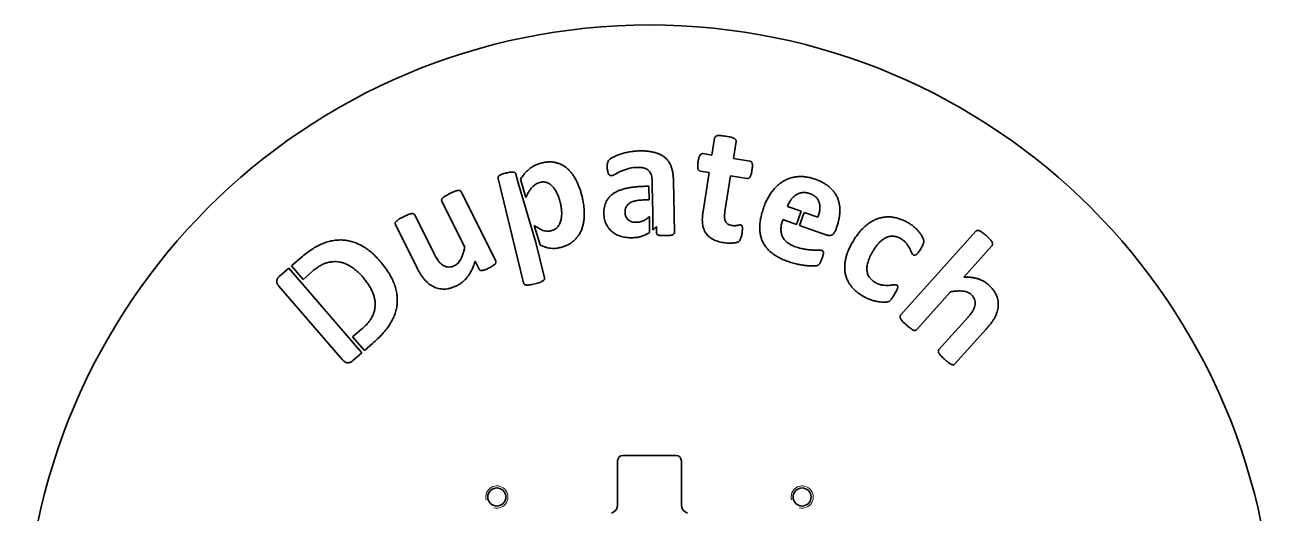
# Model space of a CAD drawing. Header units: millimetres. Extents: x -553 to -103, y -105 to 345.
# Drawn here: x -553 to -103, y 169.2 to 345 of the extents above; entities that cross this region are included whole.
import ezdxf

# ---------------------------------------------------------------- set-up
doc = ezdxf.new("R2010")
doc.units = ezdxf.units.MM

msp = doc.modelspace()

# ---------------------------------------------------------------- linework, layer by layer
at = {"color": 7, "linetype": 'Continuous', "lineweight": 35}
for p, q in [((-305.47, 298.12), (-304.51, 304.23)), ((-296.8, 303.01), (-297.76, 296.9)), ((-308.73, 298.65), (-305.47, 298.12)), ((-297.76, 296.9), (-291.8, 295.96)), ((-373.42, 252.1), (-382.51, 289.68)), ((-376.09, 291.23), (-375.32, 288.07)), ((-375.32, 288.07), (-368.88, 266.61)), ((-372.51, 282.88), (-374.47, 289.42)), ((-326.97, 286.92), (-327, 288.6)), ((-319.35, 288.94), (-319, 270.32)), ((-306.47, 291.85), (-309.76, 292.38)), ((-308.69, 277.81), (-306.47, 291.85)), ((-298.75, 290.63), (-300.79, 277.75)), ((-292.76, 289.68), (-298.75, 290.63)), ((-395.83, 284.93), (-383.38, 260.08)), ((-329.68, 286.88), (-328.17, 286.9)), ((-328.17, 286.9), (-328.08, 282)), ((-326.88, 282.02), (-326.97, 286.92)), ((-394.51, 264.92), (-402.79, 281.45)), ((-328.08, 282), (-329.86, 281.97)), ((-326.79, 277.31), (-326.88, 282.02)), ((-278.3, 279.61), (-273.37, 277.9)), ((-412.54, 276.57), (-405.51, 262.52)), ((-327.99, 276.03), (-327.99, 270.23)), ((-326.79, 271.14), (-326.79, 277.31)), ((-275.02, 273.15), (-279.95, 274.87)), ((-273.37, 277.9), (-275.02, 273.15)), ((-273.88, 272.76), (-272.23, 277.5)), ((-272.23, 277.5), (-267.29, 275.78)), ((-411.91, 257.86), (-419.53, 273.07)), ((-367.38, 265.79), (-369.47, 272.75)), ((-325.45, 270.2), (-325.49, 272.4)), ((-264.04, 269.33), (-273.88, 272.76)), ((-260.46, 272.35), (-260.87, 271.19)), ((-237.51, 240.44), (-210.39, 270.66)), ((-368.88, 266.61), (-365.82, 253.94)), ((-457, 258.2), (-453.52, 261.21)), ((-204.6, 265.47), (-214.77, 254.14)), ((-461.34, 254.45), (-457.91, 257.42)), ((-457.91, 257.42), (-431.59, 226.94)), ((-452.81, 253.35), (-457, 258.2)), ((-389.37, 257.08), (-390.8, 259.95)), ((-449.68, 256.05), (-452.81, 253.35)), ((-438.56, 224.35), (-461.49, 250.91)), ((-219.49, 248.88), (-231.72, 235.25)), ((-223.7, 228.05), (-213.19, 239.75)), ((-434.92, 232.62), (-431.69, 235.41)), ((-206.65, 235.45), (-217.94, 222.88)), ((-430.69, 227.72), (-434.92, 232.62)), ((-427.75, 230.26), (-430.69, 227.72)), ((-431.59, 226.94), (-435.03, 223.97)), ((-318.48, 189.98), (-337.48, 189.98)), ((-339.48, 187.98), (-339.48, 172.1)), ((-316.48, 172.1), (-316.48, 187.98))]:
    msp.add_line(p, q, dxfattribs=at)
for centre, radius in [((-327.98, 119.98), 225), ((-382.98, 174.98), 3.25), ((-272.98, 174.98), 3.25)]:
    msp.add_circle(centre, radius, dxfattribs=at)
for centre, radius, start, end in [((-337.48, 187.98), 2, 90, 180), ((-318.48, 187.98), 2, 0, 90), ((-342.48, 172.1), 3, 285.5466, 0), ((-313.48, 172.1), 3, 180, 254.4534)]:
    msp.add_arc(centre, radius, start, end, dxfattribs=at)
at = {"color": 7, "linetype": 'Continuous', "lineweight": 0}
for centre in [(-382.98, 174.98), (-272.98, 174.98)]:
    msp.add_arc(centre, 4, 255, 195, dxfattribs=at)
at = {"color": 7, "linetype": 'Continuous', "lineweight": 35}
for points, knots in [([(-304.51, 304.23), (-304.48, 304.33), (-304.44, 304.53), (-304.25, 304.79), (-303.96, 304.99), (-303.53, 305.1), (-302.98, 305.16), (-302.27, 305.14), (-301.42, 305.06), (-300.79, 304.97), (-300.45, 304.92)], [0, 0, 0, 0, 0.068643, 0.133388, 0.208365, 0.302302, 0.425982, 0.579553, 0.770668, 1, 1, 1, 1]), ([(-300.45, 304.92), (-300.11, 304.87), (-299.48, 304.76), (-298.63, 304.57), (-297.96, 304.38), (-297.47, 304.14), (-297.11, 303.9), (-296.88, 303.62), (-296.76, 303.32), (-296.79, 303.11), (-296.8, 303.01)], [0, 0, 0, 0, 0.234264, 0.424915, 0.578605, 0.696389, 0.789893, 0.865453, 0.932603, 1, 1, 1, 1]), ([(-343.21, 293.82), (-343.21, 294.1), (-343.21, 294.61), (-343.12, 295.31), (-342.88, 295.88), (-342.58, 296.3), (-342.25, 296.62), (-341.91, 296.86), (-341.49, 297.12), (-340.81, 297.5), (-339.8, 297.96), (-338.45, 298.47), (-336.94, 298.92), (-335.31, 299.28), (-333.57, 299.55), (-332.38, 299.6), (-331.77, 299.63)], [0, 0, 0, 0, 0.061246, 0.108035, 0.148912, 0.191382, 0.215792, 0.245621, 0.280136, 0.320364, 0.412425, 0.514866, 0.626957, 0.746401, 0.871471, 1, 1, 1, 1]), ([(-331.77, 299.63), (-331.25, 299.63), (-330.24, 299.64), (-328.78, 299.53), (-327.45, 299.36), (-326.22, 299.11), (-325.1, 298.77), (-324.08, 298.35), (-323.17, 297.83), (-322.35, 297.22), (-321.63, 296.52), (-321.02, 295.72), (-320.5, 294.83), (-320.11, 293.83), (-319.78, 292.75), (-319.56, 291.57), (-319.39, 290.29), (-319.37, 289.4), (-319.35, 288.94)], [0, 0, 0, 0, 0.0827541, 0.1594007, 0.2301709, 0.2954715, 0.3567039, 0.4144037, 0.4694468, 0.5226795, 0.5746973, 0.6271589, 0.6813616, 0.7373497, 0.796449, 0.859563, 0.927331, 1, 1, 1, 1]), ([(-310.45, 295.7), (-310.41, 295.98), (-310.33, 296.48), (-310.16, 297.16), (-309.99, 297.7), (-309.78, 298.11), (-309.56, 298.4), (-309.3, 298.58), (-309.02, 298.68), (-308.83, 298.66), (-308.73, 298.65)], [0, 0, 0, 0, 0.220774, 0.404339, 0.556437, 0.674362, 0.76816, 0.845366, 0.921835, 1, 1, 1, 1]), ([(-374.47, 289.42), (-374.46, 289.44), (-374.16, 289.89), (-373.56, 290.74), (-372.63, 291.87), (-371.63, 292.86), (-370.56, 293.7), (-369.4, 294.38), (-368.14, 294.94), (-367.25, 295.18), (-366.79, 295.3)], [0.1381766, 0.1381766, 0.1381766, 0.1381766, 0.1450605, 0.2799624, 0.4067067, 0.5273183, 0.6448272, 0.7595128, 0.8769379, 1, 1, 1, 1]), ([(-366.79, 295.3), (-366.31, 295.4), (-365.39, 295.6), (-364.01, 295.7), (-362.71, 295.64), (-361.48, 295.38), (-360.33, 294.98), (-359.24, 294.47), (-358.24, 293.8), (-357.29, 293.01), (-356.42, 292.11), (-355.62, 291.09), (-354.89, 289.97), (-354.24, 288.75), (-353.64, 287.46), (-353.12, 286.08), (-352.64, 284.66), (-352.4, 283.68), (-352.27, 283.18)], [0, 0, 0, 0, 0.068673, 0.132434, 0.193109, 0.250995, 0.307788, 0.363516, 0.41964, 0.476684, 0.535324, 0.595578, 0.657663, 0.72264, 0.789345, 0.857884, 0.927989, 1, 1, 1, 1]), ([(-341.75, 290.71), (-341.86, 290.72), (-342.08, 290.73), (-342.39, 290.9), (-342.64, 291.18), (-342.84, 291.54), (-342.99, 292), (-343.11, 292.54), (-343.19, 293.15), (-343.21, 293.59), (-343.21, 293.82)], [0, 0, 0, 0, 0.086409, 0.17497, 0.27181, 0.379125, 0.503578, 0.651235, 0.818878, 1, 1, 1, 1]), ([(-332.35, 293.68), (-332.67, 293.67), (-333.28, 293.64), (-334.18, 293.56), (-335.02, 293.4), (-336.05, 293.13), (-337.22, 292.74), (-338.48, 292.21), (-339.54, 291.68), (-340.41, 291.21), (-341.11, 290.81), (-341.56, 290.74), (-341.75, 290.71)], [0, 0, 0, 0, 0.095104, 0.185037, 0.271321, 0.353189, 0.504844, 0.642899, 0.762099, 0.86279, 0.941577, 1, 1, 1, 1]), ([(-327, 288.6), (-327.02, 289), (-327.06, 289.77), (-327.27, 290.85), (-327.64, 291.77), (-328.18, 292.53), (-328.94, 293.1), (-329.7, 293.4), (-330.4, 293.55), (-331, 293.65), (-331.66, 293.67), (-332.11, 293.68), (-332.35, 293.68)], [0, 0, 0, 0, 0.14271, 0.26841, 0.380677, 0.485541, 0.590835, 0.706478, 0.770077, 0.840445, 0.916534, 1, 1, 1, 1]), ([(-309.76, 292.38), (-309.85, 292.4), (-310.03, 292.45), (-310.25, 292.65), (-310.43, 292.91), (-310.55, 293.27), (-310.61, 293.72), (-310.61, 294.28), (-310.56, 294.96), (-310.49, 295.44), (-310.45, 295.7)], [0, 0, 0, 0, 0.0761276, 0.1501635, 0.2341385, 0.3314638, 0.4518449, 0.6032482, 0.784836, 1, 1, 1, 1]), ([(-291.06, 292.63), (-291.11, 292.36), (-291.19, 291.88), (-291.35, 291.22), (-291.52, 290.69), (-291.73, 290.28), (-291.95, 289.98), (-292.19, 289.78), (-292.47, 289.66), (-292.67, 289.68), (-292.76, 289.68)], [0, 0, 0, 0, 0.2142, 0.395002, 0.546939, 0.666557, 0.763648, 0.846417, 0.923228, 1, 1, 1, 1]), ([(-291.8, 295.96), (-291.7, 295.94), (-291.51, 295.89), (-291.27, 295.72), (-291.07, 295.48), (-290.96, 295.12), (-290.9, 294.67), (-290.9, 294.1), (-290.95, 293.4), (-291.02, 292.9), (-291.06, 292.63)], [0, 0, 0, 0, 0.079529, 0.153343, 0.231511, 0.324962, 0.443396, 0.594792, 0.778315, 1, 1, 1, 1]), ([(-382.51, 289.68), (-382.52, 289.77), (-382.55, 289.96), (-382.51, 290.26), (-382.32, 290.52), (-382.03, 290.77), (-381.62, 291.01), (-381.07, 291.24), (-380.38, 291.46), (-379.85, 291.6), (-379.57, 291.67)], [0, 0, 0, 0, 0.0756527, 0.1449207, 0.2232716, 0.318274, 0.4385727, 0.5872367, 0.7733229, 1, 1, 1, 1]), ([(-379.57, 291.67), (-379.29, 291.73), (-378.78, 291.85), (-378.07, 291.97), (-377.49, 292.01), (-377.01, 291.99), (-376.63, 291.91), (-376.36, 291.73), (-376.16, 291.51), (-376.11, 291.32), (-376.09, 291.23)], [0, 0, 0, 0, 0.221489, 0.404396, 0.556834, 0.678282, 0.773992, 0.853122, 0.924041, 1, 1, 1, 1]), ([(-367.45, 288.28), (-367.7, 288.21), (-368.2, 288.06), (-368.92, 287.7), (-369.6, 287.21), (-370.26, 286.58), (-370.9, 285.79), (-371.52, 284.84), (-372.06, 283.86), (-372.38, 283.18), (-372.51, 282.88)], [0, 0, 0, 0, 0.0949046, 0.1917805, 0.2928994, 0.4038154, 0.5264596, 0.6647666, 0.820812, 0.9405161, 0.9405161, 0.9405161, 0.9405161]), ([(-360.04, 280.72), (-360.19, 281.28), (-360.48, 282.38), (-361.06, 283.94), (-361.75, 285.36), (-362.46, 286.39), (-363.11, 287.07), (-363.62, 287.52), (-364.17, 287.87), (-364.75, 288.17), (-365.38, 288.36), (-366.04, 288.46), (-366.74, 288.42), (-367.21, 288.33), (-367.45, 288.28)], [0, 0, 0, 0, 0.146728, 0.287267, 0.420736, 0.544192, 0.602865, 0.658947, 0.71442, 0.768848, 0.823277, 0.878858, 0.937043, 1, 1, 1, 1]), ([(-286.9, 279.06), (-286.69, 279.63), (-286.29, 280.73), (-285.55, 282.28), (-284.74, 283.72), (-283.84, 285.02), (-282.86, 286.2), (-281.83, 287.24), (-280.71, 288.12), (-279.54, 288.87), (-278.3, 289.47), (-277.01, 289.94), (-275.66, 290.24), (-274.27, 290.39), (-272.83, 290.41), (-271.35, 290.24), (-269.84, 289.94), (-268.85, 289.62), (-268.34, 289.45)], [0, 0, 0, 0, 0.0748007, 0.1461836, 0.2142298, 0.2800982, 0.3432521, 0.4039919, 0.4629591, 0.5204659, 0.5773241, 0.6340783, 0.6908506, 0.7488621, 0.8084195, 0.8698465, 0.9333376, 1, 1, 1, 1]), ([(-268.34, 289.45), (-267.82, 289.26), (-266.8, 288.88), (-265.4, 288.19), (-264.15, 287.42), (-263.07, 286.56), (-262.14, 285.64), (-261.33, 284.66), (-260.68, 283.62), (-260.16, 282.53), (-259.77, 281.38), (-259.52, 280.19), (-259.37, 278.96), (-259.38, 277.68), (-259.49, 276.38), (-259.7, 275.05), (-260.03, 273.7), (-260.32, 272.81), (-260.46, 272.35)], [0, 0, 0, 0, 0.078186, 0.150856, 0.219026, 0.283105, 0.344042, 0.402232, 0.459449, 0.515449, 0.571579, 0.628175, 0.685559, 0.745154, 0.806252, 0.868773, 0.933143, 1, 1, 1, 1]), ([(-402.79, 281.45), (-402.82, 281.54), (-402.9, 281.72), (-402.9, 282.03), (-402.76, 282.35), (-402.48, 282.69), (-402.06, 283.04), (-401.48, 283.43), (-400.74, 283.86), (-400.18, 284.15), (-399.86, 284.31)], [0, 0, 0, 0, 0.065316, 0.129345, 0.202603, 0.296803, 0.419798, 0.572767, 0.764411, 1, 1, 1, 1]), ([(-399.86, 284.31), (-399.55, 284.46), (-398.97, 284.73), (-398.18, 285.08), (-397.53, 285.3), (-397.01, 285.42), (-396.58, 285.44), (-396.25, 285.36), (-395.99, 285.18), (-395.88, 285.02), (-395.83, 284.93)], [0, 0, 0, 0, 0.238401, 0.429821, 0.582613, 0.701375, 0.794714, 0.867647, 0.933222, 1, 1, 1, 1]), ([(-344.41, 277.16), (-344.41, 277.55), (-344.4, 278.31), (-344.24, 279.41), (-343.97, 280.44), (-343.57, 281.39), (-343.05, 282.26), (-342.41, 283.05), (-341.66, 283.78), (-340.78, 284.41), (-339.79, 284.98), (-338.68, 285.46), (-337.46, 285.87), (-336.13, 286.21), (-334.67, 286.48), (-333.11, 286.68), (-331.43, 286.82), (-330.27, 286.86), (-329.68, 286.88)], [0, 0, 0, 0, 0.0584156, 0.1136797, 0.1665415, 0.2174313, 0.2677342, 0.3184243, 0.3701217, 0.4237299, 0.4803542, 0.5406639, 0.6047787, 0.6735767, 0.7475129, 0.82632, 0.9102758, 1, 1, 1, 1]), ([(-270.34, 284.3), (-270.56, 284.37), (-271.01, 284.52), (-271.68, 284.63), (-272.33, 284.69), (-272.96, 284.63), (-273.56, 284.53), (-274.13, 284.35), (-274.68, 284.11), (-275.37, 283.71), (-276.17, 283.05), (-277.01, 282.06), (-277.74, 280.91), (-278.11, 280.05), (-278.3, 279.61)], [0, 0, 0, 0, 0.069367, 0.135174, 0.197458, 0.257971, 0.316633, 0.374184, 0.431406, 0.488648, 0.605357, 0.730595, 0.861832, 1, 1, 1, 1]), ([(-267.29, 275.78), (-267.12, 276.27), (-266.8, 277.2), (-266.55, 278.6), (-266.55, 279.89), (-266.75, 280.9), (-267.03, 281.63), (-267.31, 282.13), (-267.65, 282.6), (-268.06, 283.03), (-268.54, 283.41), (-269.08, 283.74), (-269.68, 284.05), (-270.11, 284.22), (-270.34, 284.3)], [0, 0, 0, 0, 0.1498376, 0.2849048, 0.4082315, 0.5232453, 0.579428, 0.6342349, 0.6901367, 0.7466129, 0.8046699, 0.8664575, 0.9311333, 1, 1, 1, 1]), ([(-363.48, 270.82), (-363.25, 270.89), (-362.79, 271.02), (-362.16, 271.33), (-361.61, 271.71), (-361.13, 272.18), (-360.74, 272.71), (-360.4, 273.29), (-360.13, 273.91), (-359.84, 274.81), (-359.61, 276.04), (-359.59, 277.58), (-359.71, 279.16), (-359.93, 280.2), (-360.04, 280.72)], [0, 0, 0, 0, 0.0628421, 0.1224395, 0.1790901, 0.2354049, 0.2928077, 0.3493375, 0.4079408, 0.4675382, 0.5926497, 0.7259625, 0.8636029, 1, 1, 1, 1]), ([(-352.27, 283.18), (-352.14, 282.59), (-351.88, 281.44), (-351.63, 279.74), (-351.47, 278.11), (-351.45, 276.54), (-351.54, 275.05), (-351.74, 273.64), (-352.06, 272.31), (-352.5, 271.08), (-353.05, 269.92), (-353.74, 268.88), (-354.53, 267.92), (-355.45, 267.06), (-356.48, 266.3), (-357.63, 265.66), (-358.88, 265.15), (-359.77, 264.9), (-360.23, 264.78)], [0, 0, 0, 0, 0.079694, 0.155645, 0.227787, 0.297204, 0.363089, 0.425432, 0.485587, 0.543365, 0.599282, 0.654112, 0.708892, 0.764028, 0.820374, 0.877622, 0.937325, 1, 1, 1, 1]), ([(-329.86, 281.97), (-330.16, 281.96), (-330.75, 281.94), (-331.59, 281.88), (-332.36, 281.78), (-333.06, 281.64), (-333.7, 281.48), (-334.27, 281.28), (-334.78, 281.04), (-335.36, 280.68), (-335.97, 280.17), (-336.48, 279.39), (-336.75, 278.5), (-336.78, 277.87), (-336.79, 277.55)], [0, 0, 0, 0, 0.097906, 0.188093, 0.271806, 0.348354, 0.418818, 0.483826, 0.54394, 0.600714, 0.702966, 0.798618, 0.89488, 1, 1, 1, 1]), ([(-277.95, 259.76), (-278.52, 259.97), (-279.6, 260.36), (-281.13, 261.09), (-282.52, 261.86), (-283.76, 262.72), (-284.85, 263.66), (-285.8, 264.68), (-286.58, 265.77), (-287.24, 266.94), (-287.72, 268.19), (-288.07, 269.52), (-288.25, 270.92), (-288.28, 272.4), (-288.16, 273.96), (-287.89, 275.6), (-287.47, 277.32), (-287.09, 278.47), (-286.9, 279.06)], [0, 0, 0, 0, 0.073278, 0.141862, 0.206978, 0.268273, 0.326886, 0.383259, 0.437909, 0.492074, 0.546575, 0.602082, 0.659694, 0.719839, 0.783535, 0.851307, 0.92322, 1, 1, 1, 1]), ([(-419.53, 273.07), (-419.57, 273.16), (-419.64, 273.34), (-419.64, 273.65), (-419.51, 273.97), (-419.23, 274.3), (-418.79, 274.65), (-418.21, 275.04), (-417.47, 275.48), (-416.91, 275.77), (-416.6, 275.93)], [0, 0, 0, 0, 0.065248, 0.129212, 0.202395, 0.294877, 0.419312, 0.574995, 0.769266, 1, 1, 1, 1]), ([(-416.6, 275.93), (-416.29, 276.08), (-415.72, 276.36), (-414.93, 276.68), (-414.28, 276.92), (-413.74, 277.03), (-413.31, 277.07), (-412.96, 276.99), (-412.69, 276.82), (-412.59, 276.65), (-412.54, 276.57)], [0, 0, 0, 0, 0.235332, 0.42499, 0.577667, 0.697848, 0.794906, 0.869467, 0.93356, 1, 1, 1, 1]), ([(-334.16, 268.36), (-334.52, 268.35), (-335.23, 268.35), (-336.27, 268.45), (-337.27, 268.6), (-338.22, 268.83), (-339.12, 269.13), (-339.96, 269.52), (-340.74, 269.96), (-341.46, 270.48), (-342.11, 271.08), (-342.69, 271.74), (-343.18, 272.47), (-343.62, 273.26), (-343.96, 274.14), (-344.21, 275.08), (-344.37, 276.1), (-344.4, 276.8), (-344.41, 277.16)], [0, 0, 0, 0, 0.070917, 0.138493, 0.20479, 0.268487, 0.330631, 0.390863, 0.449005, 0.507062, 0.564062, 0.621558, 0.679066, 0.737963, 0.798673, 0.862664, 0.928961, 1, 1, 1, 1]), ([(-336.79, 277.55), (-336.78, 277.27), (-336.75, 276.74), (-336.5, 276.01), (-336.16, 275.35), (-335.64, 274.81), (-335.02, 274.38), (-334.29, 274.09), (-333.46, 273.93), (-332.87, 273.91), (-332.56, 273.91)], [0, 0, 0, 0, 0.13024, 0.250881, 0.365568, 0.480946, 0.599273, 0.722021, 0.854224, 1, 1, 1, 1]), ([(-332.56, 273.91), (-332.29, 273.92), (-331.76, 273.95), (-330.98, 274.13), (-330.24, 274.41), (-329.54, 274.8), (-328.84, 275.28), (-328.33, 275.71), (-328.05, 275.97), (-327.99, 276.03)], [0, 0, 0, 0, 0.117224, 0.2302903, 0.3437458, 0.4584148, 0.5796031, 0.7096692, 0.7468004, 0.7468004, 0.7468004, 0.7468004]), ([(-301.31, 266.59), (-301.68, 266.65), (-302.4, 266.77), (-303.42, 267.06), (-304.36, 267.38), (-305.2, 267.78), (-305.96, 268.24), (-306.63, 268.77), (-307.22, 269.37), (-307.73, 270.03), (-308.15, 270.77), (-308.48, 271.57), (-308.73, 272.44), (-308.88, 273.38), (-308.95, 274.39), (-308.95, 275.46), (-308.87, 276.62), (-308.75, 277.4), (-308.69, 277.81)], [0, 0, 0, 0, 0.0730175, 0.1406112, 0.2047362, 0.2644039, 0.3213408, 0.3766146, 0.4298544, 0.4835674, 0.5374666, 0.5932845, 0.6512644, 0.711983, 0.7767759, 0.8461377, 0.920434, 1, 1, 1, 1]), ([(-300.79, 277.75), (-300.84, 277.4), (-300.93, 276.74), (-300.96, 275.81), (-300.86, 274.99), (-300.67, 274.28), (-300.31, 273.69), (-299.77, 273.25), (-299.09, 272.92), (-298.57, 272.82), (-298.29, 272.76)], [0, 0, 0, 0, 0.165436, 0.309841, 0.436614, 0.546971, 0.649704, 0.753121, 0.86756, 1, 1, 1, 1]), ([(-279.95, 274.87), (-280.04, 274.6), (-280.23, 274.06), (-280.41, 273.26), (-280.56, 272.47), (-280.63, 271.71), (-280.64, 270.97), (-280.55, 270.27), (-280.41, 269.59), (-280.17, 268.94), (-279.87, 268.32), (-279.47, 267.75), (-279, 267.21), (-278.44, 266.7), (-277.8, 266.22), (-277.06, 265.81), (-276.24, 265.41), (-275.65, 265.19), (-275.34, 265.08)], [0, 0, 0, 0, 0.0699427, 0.1361439, 0.199989, 0.2616678, 0.320843, 0.3774522, 0.4334541, 0.4884354, 0.5430173, 0.5988284, 0.6565147, 0.716721, 0.780188, 0.8484481, 0.9215615, 1, 1, 1, 1]), ([(-254.78, 266.87), (-254.43, 267.43), (-253.76, 268.54), (-252.64, 270.05), (-251.5, 271.38), (-250.3, 272.52), (-249.08, 273.49), (-247.83, 274.29), (-246.56, 274.93), (-245.27, 275.4), (-243.95, 275.71), (-242.63, 275.87), (-241.3, 275.87), (-239.96, 275.72), (-238.63, 275.42), (-237.29, 275), (-235.97, 274.42), (-235.11, 273.95), (-234.68, 273.71)], [0, 0, 0, 0, 0.082977, 0.160725, 0.233468, 0.301463, 0.366106, 0.427168, 0.486026, 0.542867, 0.598568, 0.653504, 0.708437, 0.764087, 0.820733, 0.878764, 0.938223, 1, 1, 1, 1]), ([(-369.47, 272.75), (-369.18, 272.55), (-368.58, 272.15), (-367.69, 271.62), (-366.81, 271.18), (-365.95, 270.86), (-365.1, 270.7), (-364.28, 270.67), (-363.75, 270.77), (-363.48, 270.82)], [0.1741733, 0.1741733, 0.1741733, 0.1741733, 0.3111599, 0.4468871, 0.5718364, 0.6871925, 0.7942608, 0.8983259, 1, 1, 1, 1]), ([(-327.99, 270.23), (-328.08, 270.17), (-328.51, 269.89), (-329.32, 269.45), (-330.44, 268.97), (-331.62, 268.64), (-332.87, 268.41), (-333.73, 268.37), (-334.16, 268.36)], [0.3364954, 0.3364954, 0.3364954, 0.3364954, 0.3703286, 0.492635, 0.6151121, 0.7393908, 0.8672851, 1, 1, 1, 1]), ([(-325.49, 272.4), (-325.78, 272.1), (-326.19, 271.66), (-326.64, 271.26), (-326.79, 271.14)], [0, 0, 0, 0, 0.1253209, 0.1839229, 0.1839229, 0.1839229, 0.1839229]), ([(-322.23, 269.11), (-322.45, 269.11), (-322.85, 269.1), (-323.41, 269.11), (-323.86, 269.14), (-324.33, 269.17), (-324.76, 269.28), (-325.18, 269.47), (-325.41, 269.81), (-325.44, 270.07), (-325.45, 270.2)], [0, 0, 0, 0, 0.173018, 0.319236, 0.441286, 0.539237, 0.687572, 0.798806, 0.893427, 1, 1, 1, 1]), ([(-319, 270.32), (-319, 270.19), (-319.02, 269.92), (-319.29, 269.58), (-319.73, 269.38), (-320.19, 269.26), (-320.66, 269.19), (-321.11, 269.17), (-321.64, 269.12), (-322.03, 269.11), (-322.23, 269.11)], [0, 0, 0, 0, 0.105292, 0.205351, 0.323208, 0.480915, 0.57867, 0.697489, 0.837999, 1, 1, 1, 1]), ([(-294.65, 270.01), (-294.68, 269.79), (-294.74, 269.4), (-294.88, 268.84), (-295, 268.37), (-295.17, 267.88), (-295.39, 267.42), (-295.73, 267), (-296.17, 266.77), (-296.68, 266.6), (-297.3, 266.5), (-298, 266.41), (-298.77, 266.39), (-299.59, 266.39), (-300.45, 266.47), (-301.02, 266.55), (-301.31, 266.59)], [0, 0, 0, 0, 0.07228, 0.135866, 0.191443, 0.237471, 0.310396, 0.363794, 0.413718, 0.474748, 0.545185, 0.624168, 0.710916, 0.804837, 0.9022, 1, 1, 1, 1]), ([(-298.29, 272.76), (-298.09, 272.74), (-297.72, 272.69), (-297.18, 272.68), (-296.69, 272.72), (-296.26, 272.78), (-295.89, 272.87), (-295.57, 272.93), (-295.31, 273), (-295.15, 272.98), (-295.07, 272.97)], [0, 0, 0, 0, 0.182275, 0.346507, 0.496985, 0.631518, 0.750359, 0.848638, 0.929164, 1, 1, 1, 1]), ([(-295.07, 272.97), (-295.01, 272.96), (-294.89, 272.93), (-294.71, 272.81), (-294.57, 272.61), (-294.53, 272.3), (-294.49, 271.9), (-294.5, 271.39), (-294.53, 270.74), (-294.6, 270.27), (-294.65, 270.01)], [0, 0, 0, 0, 0.056466, 0.117773, 0.186958, 0.279788, 0.399352, 0.558052, 0.753921, 1, 1, 1, 1]), ([(-260.87, 271.19), (-260.95, 270.98), (-261.1, 270.59), (-261.4, 270.07), (-261.75, 269.66), (-262.16, 269.38), (-262.59, 269.21), (-263.06, 269.15), (-263.55, 269.17), (-263.87, 269.28), (-264.04, 269.33)], [0, 0, 0, 0, 0.159399, 0.300194, 0.426159, 0.54125, 0.649681, 0.758333, 0.87486, 1, 1, 1, 1]), ([(-234.68, 273.71), (-234.33, 273.5), (-233.64, 273.07), (-232.69, 272.33), (-231.83, 271.53), (-231.08, 270.7), (-230.41, 269.88), (-229.91, 269.06), (-229.52, 268.37), (-229.3, 267.79), (-229.19, 267.35), (-229.15, 267), (-229.19, 266.68), (-229.29, 266.34), (-229.44, 265.94), (-229.65, 265.49), (-229.92, 264.94), (-230.14, 264.57), (-230.26, 264.37)], [0, 0, 0, 0, 0.10355, 0.2060697, 0.3056809, 0.4014693, 0.4906219, 0.5734731, 0.6430557, 0.6937565, 0.7297841, 0.7571039, 0.7820998, 0.8119077, 0.8468616, 0.8896642, 0.9400958, 1, 1, 1, 1]), ([(-210.39, 270.66), (-210.32, 270.73), (-210.17, 270.86), (-209.87, 270.97), (-209.51, 270.98), (-209.1, 270.83), (-208.6, 270.59), (-208.03, 270.21), (-207.34, 269.69), (-206.87, 269.28), (-206.61, 269.06)], [0, 0, 0, 0, 0.066041, 0.131953, 0.208303, 0.302944, 0.426573, 0.578771, 0.767309, 1, 1, 1, 1]), ([(-453.52, 261.21), (-452.86, 261.76), (-451.58, 262.83), (-449.62, 264.21), (-447.71, 265.35), (-445.84, 266.23), (-444, 266.88), (-442.17, 267.32), (-440.36, 267.55), (-438.56, 267.56), (-436.78, 267.35), (-435.02, 266.95), (-433.28, 266.31), (-431.57, 265.47), (-429.88, 264.42), (-428.23, 263.14), (-426.62, 261.64), (-425.61, 260.52), (-425.09, 259.95)], [0, 0, 0, 0, 0.079718, 0.153308, 0.22118, 0.284235, 0.343823, 0.401033, 0.456811, 0.511612, 0.566482, 0.621573, 0.678045, 0.736536, 0.797439, 0.861284, 0.928646, 1, 1, 1, 1]), ([(-360.23, 264.78), (-360.61, 264.7), (-361.34, 264.55), (-362.43, 264.46), (-363.49, 264.52), (-364.53, 264.69), (-365.58, 265.01), (-366.53, 265.38), (-367.13, 265.66), (-367.38, 265.79)], [0, 0, 0, 0, 0.1274168, 0.2459737, 0.360301, 0.4750738, 0.5940089, 0.7197159, 0.812278, 0.812278, 0.812278, 0.812278]), ([(-250.99, 247.27), (-251.43, 247.54), (-252.29, 248.07), (-253.45, 248.97), (-254.49, 249.92), (-255.38, 250.95), (-256.13, 252.02), (-256.72, 253.16), (-257.19, 254.34), (-257.49, 255.58), (-257.66, 256.86), (-257.67, 258.19), (-257.55, 259.55), (-257.28, 260.95), (-256.87, 262.39), (-256.31, 263.86), (-255.63, 265.37), (-255.07, 266.36), (-254.78, 266.87)], [0, 0, 0, 0, 0.068234, 0.132567, 0.194402, 0.253775, 0.311347, 0.367084, 0.42268, 0.478513, 0.535219, 0.593078, 0.652783, 0.715387, 0.780963, 0.850097, 0.923056, 1, 1, 1, 1]), ([(-237.57, 268.1), (-237.79, 268.22), (-238.21, 268.45), (-238.87, 268.69), (-239.52, 268.87), (-240.18, 268.96), (-240.83, 268.94), (-241.48, 268.87), (-242.13, 268.68), (-242.77, 268.43), (-243.41, 268.08), (-244.04, 267.65), (-244.67, 267.14), (-245.27, 266.53), (-245.88, 265.86), (-246.46, 265.08), (-247.05, 264.24), (-247.42, 263.63), (-247.6, 263.32)], [0, 0, 0, 0, 0.058608, 0.114213, 0.168015, 0.219679, 0.271658, 0.323321, 0.376417, 0.431606, 0.488919, 0.550033, 0.613488, 0.681298, 0.753883, 0.830606, 0.913247, 1, 1, 1, 1]), ([(-232.85, 262.12), (-233, 262.24), (-233.32, 262.49), (-233.63, 263.09), (-233.93, 263.81), (-234.33, 264.62), (-234.83, 265.51), (-235.38, 266.25), (-235.9, 266.86), (-236.39, 267.29), (-236.95, 267.71), (-237.36, 267.97), (-237.57, 268.1)], [0, 0, 0, 0, 0.071304, 0.155797, 0.257046, 0.373041, 0.50407, 0.650699, 0.729577, 0.81426, 0.903083, 1, 1, 1, 1]), ([(-206.61, 269.06), (-206.35, 268.82), (-205.89, 268.39), (-205.3, 267.77), (-204.86, 267.24), (-204.57, 266.78), (-204.4, 266.38), (-204.35, 266.02), (-204.43, 265.71), (-204.54, 265.55), (-204.6, 265.47)], [0, 0, 0, 0, 0.234689, 0.424188, 0.575112, 0.696332, 0.791606, 0.868289, 0.934257, 1, 1, 1, 1]), ([(-405.51, 262.52), (-405.35, 262.22), (-405.06, 261.65), (-404.61, 260.87), (-404.18, 260.22), (-403.68, 259.53), (-403.01, 258.86), (-402.15, 258.25), (-401.21, 257.88), (-400.22, 257.75), (-399.17, 257.88), (-398.51, 258.17), (-398.17, 258.31)], [0, 0, 0, 0, 0.106864, 0.200622, 0.280667, 0.348899, 0.465802, 0.573686, 0.675369, 0.777545, 0.88446, 1, 1, 1, 1]), ([(-398.17, 258.31), (-397.95, 258.44), (-397.51, 258.69), (-396.93, 259.23), (-396.41, 259.88), (-395.95, 260.66), (-395.54, 261.56), (-395.15, 262.57), (-394.81, 263.71), (-394.61, 264.51), (-394.51, 264.92)], [0, 0, 0, 0, 0.096935, 0.197182, 0.302957, 0.417291, 0.543462, 0.682396, 0.834298, 1, 1, 1, 1]), ([(-265.79, 261.03), (-265.86, 260.83), (-266, 260.47), (-266.18, 259.97), (-266.37, 259.56), (-266.54, 259.21), (-266.72, 258.93), (-266.91, 258.71), (-267.13, 258.54), (-267.34, 258.41), (-267.57, 258.32), (-267.84, 258.27), (-268.19, 258.24), (-268.82, 258.18), (-269.78, 258.19), (-271.09, 258.26), (-272.61, 258.46), (-274.29, 258.73), (-276.1, 259.15), (-277.32, 259.55), (-277.95, 259.76)], [0, 0, 0, 0, 0.045107, 0.0833426, 0.1152381, 0.1426864, 0.1661206, 0.1862347, 0.2055084, 0.2262199, 0.2395823, 0.2584796, 0.2843515, 0.3161376, 0.394671, 0.4898463, 0.5995304, 0.7233181, 0.8568198, 1, 1, 1, 1]), ([(-275.34, 265.08), (-275.03, 264.98), (-274.42, 264.78), (-273.53, 264.52), (-272.67, 264.33), (-271.63, 264.14), (-270.45, 263.99), (-269.17, 263.91), (-268.08, 263.89), (-267.18, 263.91), (-266.46, 263.94), (-266.05, 263.84), (-265.88, 263.8)], [0, 0, 0, 0, 0.103428, 0.199974, 0.291146, 0.375737, 0.529931, 0.663132, 0.776944, 0.869722, 0.943362, 1, 1, 1, 1]), ([(-265.88, 263.8), (-265.8, 263.76), (-265.64, 263.71), (-265.46, 263.55), (-265.35, 263.33), (-265.29, 263.04), (-265.31, 262.68), (-265.41, 262.23), (-265.57, 261.66), (-265.71, 261.26), (-265.79, 261.03)], [0, 0, 0, 0, 0.0850852, 0.1566436, 0.2311042, 0.3190969, 0.4320455, 0.5835528, 0.7688487, 1, 1, 1, 1]), ([(-247.6, 263.32), (-247.78, 263), (-248.13, 262.4), (-248.57, 261.48), (-248.95, 260.59), (-249.24, 259.74), (-249.46, 258.92), (-249.6, 258.13), (-249.66, 257.38), (-249.66, 256.66), (-249.56, 255.99), (-249.4, 255.34), (-249.15, 254.73), (-248.82, 254.16), (-248.39, 253.63), (-247.91, 253.14), (-247.34, 252.68), (-246.92, 252.42), (-246.7, 252.28)], [0, 0, 0, 0, 0.086101, 0.166572, 0.243596, 0.315531, 0.382765, 0.445895, 0.506088, 0.562411, 0.616302, 0.668458, 0.720614, 0.773051, 0.826168, 0.881509, 0.938736, 1, 1, 1, 1]), ([(-230.26, 264.37), (-230.4, 264.13), (-230.67, 263.69), (-231.06, 263.11), (-231.43, 262.67), (-231.77, 262.35), (-232.08, 262.15), (-232.36, 262.05), (-232.63, 262.01), (-232.78, 262.09), (-232.85, 262.12)], [0, 0, 0, 0, 0.22591, 0.413768, 0.570938, 0.692529, 0.789917, 0.866292, 0.936182, 1, 1, 1, 1]), ([(-431.31, 254.2), (-431.62, 254.55), (-432.23, 255.25), (-433.23, 256.18), (-434.23, 257.04), (-435.28, 257.79), (-436.34, 258.46), (-437.44, 258.97), (-438.55, 259.37), (-439.7, 259.63), (-440.86, 259.76), (-442.04, 259.74), (-443.24, 259.58), (-444.45, 259.28), (-445.71, 258.79), (-447, 258.07), (-448.34, 257.16), (-449.22, 256.43), (-449.68, 256.05)], [0, 0, 0, 0, 0.066455, 0.130706, 0.193313, 0.253995, 0.313107, 0.37027, 0.426082, 0.481334, 0.536435, 0.59164, 0.648193, 0.706909, 0.769381, 0.838618, 0.915288, 1, 1, 1, 1]), ([(-425.09, 259.95), (-424.52, 259.26), (-423.42, 257.94), (-422.01, 255.89), (-420.85, 253.87), (-419.97, 251.87), (-419.33, 249.92), (-418.96, 247.99), (-418.8, 246.1), (-418.89, 244.24), (-419.22, 242.41), (-419.75, 240.62), (-420.54, 238.86), (-421.51, 237.12), (-422.74, 235.41), (-424.18, 233.68), (-425.86, 231.94), (-427.1, 230.83), (-427.75, 230.26)], [0, 0, 0, 0, 0.07779, 0.150443, 0.217911, 0.28117, 0.340855, 0.397689, 0.452546, 0.506497, 0.560137, 0.614419, 0.670003, 0.727862, 0.788851, 0.854136, 0.924477, 1, 1, 1, 1]), ([(-397.18, 251.18), (-397.6, 250.99), (-398.4, 250.61), (-399.61, 250.19), (-400.77, 249.94), (-401.89, 249.83), (-402.95, 249.88), (-403.97, 250.05), (-404.95, 250.32), (-405.88, 250.72), (-406.75, 251.24), (-407.59, 251.83), (-408.36, 252.54), (-409.1, 253.34), (-409.82, 254.27), (-410.51, 255.34), (-411.24, 256.53), (-411.68, 257.4), (-411.91, 257.86)], [0, 0, 0, 0, 0.074346, 0.143013, 0.206895, 0.266635, 0.323699, 0.378957, 0.43357, 0.487534, 0.541953, 0.59699, 0.653147, 0.711376, 0.773552, 0.842575, 0.917733, 1, 1, 1, 1]), ([(-390.8, 259.95), (-390.96, 259.43), (-391.28, 258.41), (-391.89, 256.98), (-392.55, 255.68), (-393.3, 254.51), (-394.13, 253.48), (-395.05, 252.58), (-396.07, 251.8), (-396.81, 251.39), (-397.18, 251.18)], [0, 0, 0, 0, 0.147377, 0.285773, 0.416509, 0.539847, 0.657512, 0.7728, 0.885609, 1, 1, 1, 1]), ([(-385.8, 257.48), (-386.08, 257.34), (-386.58, 257.1), (-387.27, 256.8), (-387.84, 256.64), (-388.3, 256.53), (-388.68, 256.55), (-389, 256.64), (-389.22, 256.84), (-389.32, 257), (-389.37, 257.08)], [0, 0, 0, 0, 0.23408, 0.422822, 0.56851, 0.686666, 0.779811, 0.855567, 0.926454, 1, 1, 1, 1]), ([(-383.38, 260.08), (-383.35, 259.99), (-383.28, 259.81), (-383.27, 259.51), (-383.37, 259.2), (-383.6, 258.9), (-383.95, 258.58), (-384.43, 258.23), (-385.07, 257.86), (-385.54, 257.61), (-385.8, 257.48)], [0, 0, 0, 0, 0.07441, 0.147392, 0.224038, 0.318687, 0.438531, 0.590079, 0.773692, 1, 1, 1, 1]), ([(-461.49, 250.91), (-461.62, 251.08), (-461.87, 251.39), (-462.14, 251.9), (-462.27, 252.39), (-462.27, 252.87), (-462.15, 253.31), (-461.97, 253.74), (-461.7, 254.12), (-461.46, 254.34), (-461.34, 254.45)], [0, 0, 0, 0, 0.159778, 0.298619, 0.420964, 0.537373, 0.650307, 0.762708, 0.877336, 1, 1, 1, 1]), ([(-431.69, 235.41), (-431.29, 235.77), (-430.52, 236.46), (-429.49, 237.55), (-428.65, 238.65), (-427.97, 239.74), (-427.45, 240.85), (-427.07, 241.97), (-426.85, 243.11), (-426.77, 244.28), (-426.84, 245.46), (-427.04, 246.66), (-427.39, 247.88), (-427.9, 249.11), (-428.53, 250.37), (-429.33, 251.64), (-430.25, 252.94), (-430.95, 253.77), (-431.31, 254.2)], [0, 0, 0, 0, 0.074663, 0.143892, 0.207623, 0.266651, 0.322601, 0.376817, 0.430547, 0.483862, 0.538397, 0.594488, 0.652923, 0.714384, 0.779261, 0.848211, 0.921997, 1, 1, 1, 1]), ([(-369.3, 251.72), (-369.64, 251.65), (-370.26, 251.51), (-371.11, 251.37), (-371.8, 251.32), (-372.35, 251.32), (-372.78, 251.43), (-373.11, 251.58), (-373.32, 251.82), (-373.39, 252.01), (-373.42, 252.1)], [0, 0, 0, 0, 0.234791, 0.423519, 0.575552, 0.696561, 0.791518, 0.86761, 0.93298, 1, 1, 1, 1]), ([(-365.82, 253.94), (-365.8, 253.84), (-365.77, 253.64), (-365.85, 253.33), (-366.07, 253.04), (-366.41, 252.77), (-366.9, 252.5), (-367.53, 252.23), (-368.35, 251.96), (-368.96, 251.81), (-369.3, 251.72)], [0, 0, 0, 0, 0.065864, 0.133459, 0.208502, 0.304534, 0.424762, 0.578948, 0.766878, 1, 1, 1, 1]), ([(-246.7, 252.28), (-246.47, 252.15), (-246.04, 251.91), (-245.37, 251.62), (-244.71, 251.42), (-243.89, 251.25), (-242.91, 251.18), (-241.82, 251.19), (-240.86, 251.28), (-240.05, 251.38), (-239.4, 251.48), (-239.04, 251.35), (-238.89, 251.3)], [0, 0, 0, 0, 0.0972, 0.186842, 0.271841, 0.351233, 0.500423, 0.636509, 0.75816, 0.860709, 0.942028, 1, 1, 1, 1]), ([(-214.77, 254.14), (-214.32, 254.15), (-213.43, 254.18), (-212.13, 254.08), (-210.91, 253.9), (-209.76, 253.62), (-208.69, 253.23), (-207.67, 252.74), (-206.72, 252.14), (-206.15, 251.67), (-205.87, 251.43)], [0, 0, 0, 0, 0.143314, 0.279261, 0.407661, 0.530588, 0.649238, 0.76667, 0.882994, 1, 1, 1, 1]), ([(-239.78, 247.82), (-239.91, 247.61), (-240.14, 247.22), (-240.48, 246.7), (-240.78, 246.28), (-241.06, 245.96), (-241.3, 245.71), (-241.53, 245.49), (-241.86, 245.37), (-242.19, 245.26), (-242.55, 245.19), (-242.9, 245.18), (-243.32, 245.14), (-243.97, 245.15), (-244.88, 245.21), (-246.03, 245.38), (-247.25, 245.67), (-248.5, 246.07), (-249.76, 246.6), (-250.58, 247.05), (-250.99, 247.27)], [0, 0, 0, 0, 0.0579752, 0.1061477, 0.1451957, 0.1782807, 0.2051831, 0.2276052, 0.2520181, 0.2865281, 0.3091902, 0.3365483, 0.3689171, 0.406956, 0.4904087, 0.5818632, 0.6791791, 0.7824528, 0.8898898, 1, 1, 1, 1]), ([(-238.89, 251.3), (-238.82, 251.26), (-238.67, 251.17), (-238.55, 250.93), (-238.51, 250.63), (-238.61, 250.26), (-238.77, 249.8), (-239.01, 249.24), (-239.35, 248.56), (-239.63, 248.09), (-239.78, 247.82)], [0, 0, 0, 0, 0.065599, 0.127935, 0.199344, 0.29559, 0.420194, 0.57448, 0.764411, 1, 1, 1, 1]), ([(-212.09, 247.92), (-212.28, 248.07), (-212.68, 248.39), (-213.39, 248.74), (-214.18, 248.99), (-215.07, 249.13), (-216.04, 249.19), (-217.11, 249.16), (-218.27, 249.08), (-219.07, 248.95), (-219.49, 248.88)], [0, 0, 0, 0, 0.0971296, 0.1974535, 0.3050102, 0.419964, 0.5467223, 0.683965, 0.8359748, 1, 1, 1, 1]), ([(-213.19, 239.75), (-212.99, 239.99), (-212.59, 240.44), (-212.07, 241.1), (-211.65, 241.71), (-211.23, 242.42), (-210.86, 243.28), (-210.62, 244.29), (-210.58, 245.28), (-210.79, 246.08), (-211.07, 246.67), (-211.34, 247.11), (-211.68, 247.54), (-211.95, 247.79), (-212.09, 247.92)], [0, 0, 0, 0, 0.101116, 0.191421, 0.269975, 0.338282, 0.45811, 0.567123, 0.670397, 0.773909, 0.827139, 0.881447, 0.9395, 1, 1, 1, 1]), ([(-205.87, 251.43), (-205.54, 251.12), (-204.91, 250.52), (-204.09, 249.56), (-203.44, 248.59), (-202.95, 247.6), (-202.6, 246.6), (-202.37, 245.6), (-202.28, 244.6), (-202.32, 243.6), (-202.47, 242.61), (-202.72, 241.61), (-203.09, 240.63), (-203.57, 239.64), (-204.16, 238.64), (-204.87, 237.6), (-205.7, 236.53), (-206.33, 235.82), (-206.65, 235.45)], [0, 0, 0, 0, 0.073855, 0.142261, 0.205626, 0.265583, 0.323071, 0.378133, 0.433095, 0.487361, 0.542182, 0.597593, 0.654952, 0.714017, 0.776798, 0.845459, 0.919885, 1, 1, 1, 1]), ([(-235.44, 236.93), (-235.69, 237.17), (-236.15, 237.59), (-236.76, 238.19), (-237.2, 238.72), (-237.51, 239.17), (-237.68, 239.56), (-237.76, 239.9), (-237.68, 240.21), (-237.57, 240.36), (-237.51, 240.44)], [0, 0, 0, 0, 0.235497, 0.42524, 0.578911, 0.700643, 0.795691, 0.869555, 0.933633, 1, 1, 1, 1]), ([(-231.72, 235.25), (-231.79, 235.18), (-231.93, 235.05), (-232.23, 234.96), (-232.58, 234.97), (-232.99, 235.12), (-233.47, 235.38), (-234.04, 235.75), (-234.71, 236.28), (-235.17, 236.7), (-235.44, 236.93)], [0, 0, 0, 0, 0.064962, 0.130718, 0.203526, 0.299538, 0.421373, 0.573054, 0.762723, 1, 1, 1, 1]), ([(-221.62, 224.53), (-221.88, 224.77), (-222.35, 225.2), (-222.97, 225.81), (-223.4, 226.35), (-223.71, 226.79), (-223.88, 227.18), (-223.94, 227.52), (-223.87, 227.82), (-223.76, 227.97), (-223.7, 228.05)], [0, 0, 0, 0, 0.237793, 0.429957, 0.584819, 0.704491, 0.796565, 0.869908, 0.933813, 1, 1, 1, 1]), ([(-435.03, 223.97), (-435.16, 223.87), (-435.41, 223.68), (-435.83, 223.46), (-436.27, 223.35), (-436.73, 223.29), (-437.2, 223.36), (-437.68, 223.56), (-438.14, 223.9), (-438.41, 224.2), (-438.56, 224.35)], [0, 0, 0, 0, 0.120983, 0.236323, 0.349819, 0.462232, 0.577459, 0.70123, 0.841846, 1, 1, 1, 1]), ([(-217.94, 222.88), (-218.01, 222.81), (-218.14, 222.68), (-218.44, 222.58), (-218.79, 222.6), (-219.19, 222.73), (-219.67, 222.99), (-220.23, 223.37), (-220.9, 223.89), (-221.37, 224.31), (-221.62, 224.53)], [0, 0, 0, 0, 0.065512, 0.131824, 0.205248, 0.299448, 0.41949, 0.575359, 0.766632, 1, 1, 1, 1])]:
    msp.add_open_spline(points, degree=3, knots=knots, dxfattribs=at)

doc.saveas('drawing.dxf')
